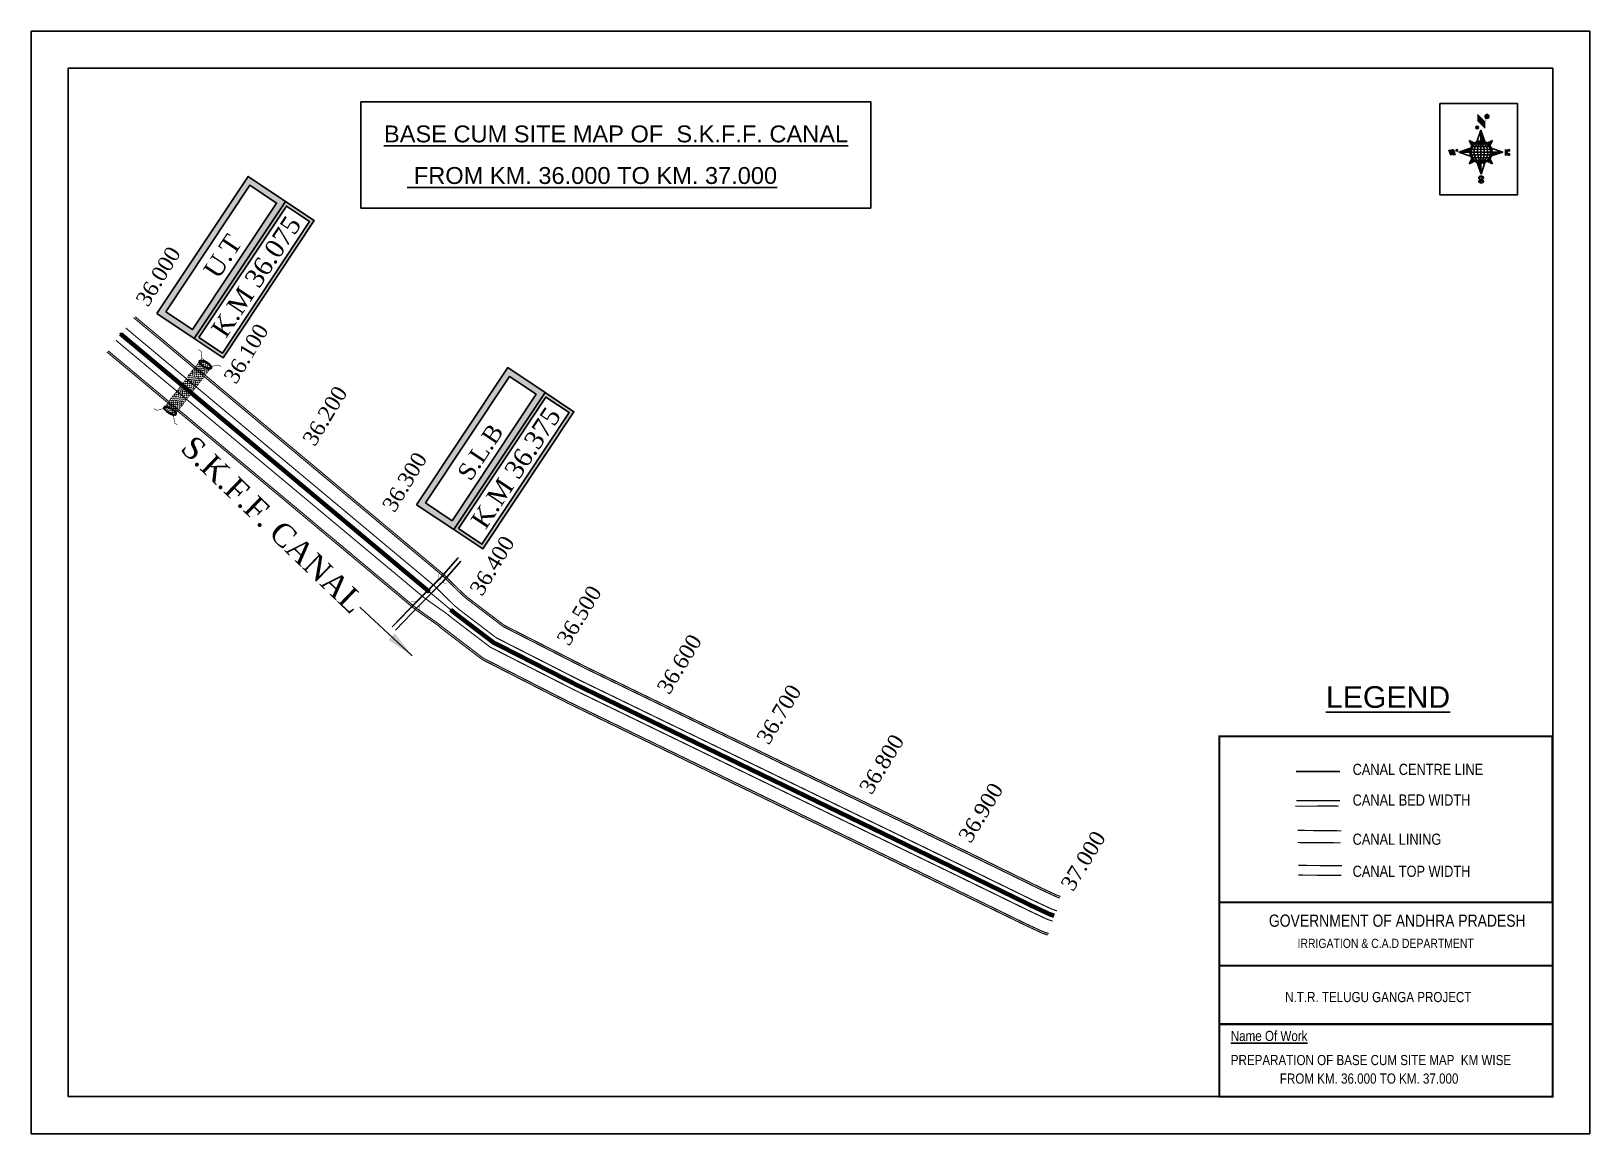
# Model space of a CAD drawing. Header units: inches. Extents: x 21 to 1419, y 10 to 999.
import ezdxf
from ezdxf.enums import TextEntityAlignment as Align

# ---------------------------------------------------------------- set-up
doc = ezdxf.new("R2010")
doc.units = ezdxf.units.IN
doc.header["$MEASUREMENT"] = 0
doc.linetypes.add('ACAD_ISO02W100', pattern=[15, 12, -3])
doc.linetypes.add('ACAD_ISO03W100', pattern=[30, 12, -18])
for name, color, linetype in [('AQUADUCT', 1, 'Continuous'), ('bed with', 5, 'Continuous'), ('BLOCK', 7, 'Continuous'), ('bord', 1, 'Continuous'), ('C LINE COO', 6, 'Continuous'), ('cahnige', 7, 'Continuous'), ('FRAME 025', 7, 'Continuous'), ('laying', 4, 'Continuous'), ('lining', 4, 'Continuous'), ('ROAD', 6, 'Continuous'), ('SLB', 11, 'Continuous'), ('STREAM', 4, 'Continuous'), ('TABLE', 7, 'Continuous'), ('TEXT', 7, 'Continuous'), ('TITLEBLOCK', 7, 'Continuous'), ('top of bund', 1, 'Continuous'), ('UT', 173, 'ACAD_ISO02W100'), ('V', 6, 'Continuous'), ('ZSTU', 7, 'Continuous')]:
    doc.layers.add(name, color=color, linetype=linetype)
doc.styles.add('5mm', font='times.ttf', dxfattribs={"height": 3})
doc.styles.add('A', font='arial.ttf')
doc.styles.add('ARIALN', font='ARIALN.TTF')
doc.styles.get("Standard").update_dxf_attribs({"font": 'arial.ttf'})
doc.dimstyles.get("Standard").update_dxf_attribs({"dimtxt": 0.18, "dimasz": 0.18, "dimexe": 0.18, "dimexo": 0.0625, "dimgap": 0.09, "dimtad": 0, "dimtih": 1, "dimtoh": 1, "dimdec": 4, "dimzin": 0, "dimdsep": 46, "dimtxsty": 'Standard', "dimcen": 0.09, "dimadec": 0, "dimazin": 0, "dimtfac": 1, "dimtdec": 4, "dimtofl": 0, "dimtmove": 0, "dimatfit": 3, "dimfxl": 1, "dimtolj": 1, "dimtzin": 0, "dimarcsym": 0})
pattern_1 = [(267.297113149, (-8720374.938, 50637915.138), (10.5367255337, -0.497431438), [])]
pattern_2 = [(357.297113149, (-8720374.938, 50637915.138), (0.497431438, 10.5367255337), [])]

# ---------------------------------------------------------------- blocks, each defined once
blk = doc.blocks.new('GGF')
at = {"layer": 'STREAM'}
h = blk.add_hatch(dxfattribs=at)
h.set_pattern_fill('DASH', color=256, scale=10, angle=-6.0827, style=0)
h.set_pattern_definition([(353.91726508, (-115347.3726, 1016.3876), (1.3754179499, 1.1105068496), [1.25, -1.25])])
h.paths.add_polyline_path([(406186.8, 1485623.9), (406186.3, 1485618.2), (406185.8, 1485612.4), (406242.6, 1485608.9), (406242.9, 1485614.6), (406243.1, 1485620.4)])
at = {"layer": 'laying', "linetype": 'ByBlock', "extrusion": (0, 0, -1)}
for centre in [(406188.8, 1485618.1), (406240.8, 1485615)]:
    blk.add_ellipse(centre, major_axis=(0.4, -6.37), ratio=0.388717, dxfattribs=at)
at = {"layer": 'laying', "linetype": 'ByBlock'}
for points in [[(406189.2, 1485612.2), (406189.1, 1485612.2), (406189.1, 1485612.2), (406188.9, 1485612.3), (406188.8, 1485612.4), (406188.5, 1485612.6), (406188.4, 1485612.8), (406188, 1485613.3), (406187.7, 1485613.9), (406187.3, 1485615.2), (406187.1, 1485615.9), (406186.9, 1485617.5), (406186.8, 1485618.3), (406186.8, 1485619.9), (406186.9, 1485620.7), (406187.2, 1485622.1), (406187.4, 1485622.7), (406187.7, 1485623.4), (406187.9, 1485623.6), (406188.1, 1485623.8), (406188.2, 1485623.9), (406188.4, 1485624), (406188.5, 1485624), (406188.6, 1485623.9), (406188.7, 1485623.9), (406189, 1485623.8), (406189.1, 1485623.6), (406189.4, 1485623.3), (406189.5, 1485623.1), (406190, 1485622.3), (406190.2, 1485621.6), (406190.6, 1485620), (406190.8, 1485619), (406190.9, 1485617.2), (406190.8, 1485616.3), (406190.6, 1485614.6), (406190.4, 1485613.9), (406190.1, 1485613), (406189.9, 1485612.8), (406189.6, 1485612.4), (406189.5, 1485612.4), (406189.3, 1485612.3), (406189.3, 1485612.2), (406189.2, 1485612.2)], [(406241.2, 1485609.1), (406241.1, 1485609.1), (406241, 1485609.1), (406240.8, 1485609.2), (406240.7, 1485609.3), (406240.5, 1485609.5), (406240.4, 1485609.6), (406240, 1485610.2), (406239.7, 1485610.7), (406239.3, 1485612), (406239.1, 1485612.8), (406238.9, 1485614.4), (406238.8, 1485615.2), (406238.8, 1485616.8), (406238.9, 1485617.6), (406239.1, 1485618.9), (406239.3, 1485619.5), (406239.7, 1485620.2), (406239.8, 1485620.4), (406240.1, 1485620.7), (406240.2, 1485620.8), (406240.4, 1485620.8), (406240.4, 1485620.8), (406240.6, 1485620.8), (406240.7, 1485620.8), (406241, 1485620.6), (406241.1, 1485620.5), (406241.4, 1485620.2), (406241.5, 1485620), (406241.9, 1485619.2), (406242.2, 1485618.5), (406242.6, 1485616.8), (406242.7, 1485615.9), (406242.8, 1485614.1), (406242.8, 1485613.1), (406242.6, 1485611.5), (406242.4, 1485610.7), (406242, 1485609.9), (406241.9, 1485609.6), (406241.6, 1485609.3), (406241.5, 1485609.2), (406241.3, 1485609.1), (406241.2, 1485609.1), (406241.2, 1485609.1)]]:
    blk.add_open_spline(points, degree=3, knots=[0, 0, 0, 0, 0.189072, 0.189072, 0.378144, 0.378144, 0.567217, 0.567217, 0.964238, 0.964238, 1.36126, 1.36126, 1.758281, 1.758281, 2.155303, 2.155303, 2.552324, 2.552324, 2.807761, 2.807761, 3.01244, 3.01244, 3.217119, 3.217119, 3.421798, 3.421798, 3.626477, 3.626477, 3.831155, 3.831155, 4.280923, 4.280923, 4.73069, 4.73069, 5.180458, 5.180458, 5.630225, 5.630225, 5.896844, 5.896844, 6.112115, 6.112115, 6.283185, 6.283185, 6.283185, 6.283185], dxfattribs=at)
at = {"layer": 'UT', "ltscale": 0.2, "const_width": 0.5}
for points in [[(406181, 1485605.6), (406181.2, 1485608.6), (406185.8, 1485612.4), (406186.3, 1485618.2), (406186.8, 1485623.9), (406182.5, 1485628), (406182.5, 1485631)], [(406186.8, 1485623.9), (406243.1, 1485620.4)], [(406247.7, 1485627.4), (406247.6, 1485624.4), (406243.1, 1485620.4), (406242.9, 1485614.6), (406242.6, 1485608.9), (406247.1, 1485604.9), (406247.3, 1485602)], [(406185.8, 1485612.4), (406242.6, 1485608.9)]]:
    blk.add_lwpolyline(points, dxfattribs=at)
blk = doc.blocks.new('FGDFGDFG6YURT')
at = {"layer": 'ROAD', "color": 1, "linetype": 'Continuous', "lineweight": 25}
for points in [[(386103.5, 1482907.4, 0), (386134.5, 1482913, 0), (386162.3, 1482917.4, 0), (386187, 1482923.1, 0)], [(386104.2, 1482903.5, 0), (386135.2, 1482909.2, 0), (386163.1, 1482913.6, 0), (386187.9, 1482919.3, 0)], [(386104.3, 1482907.7, 0), (386135.3, 1482913.3, 0), (386163.2, 1482917.7, 0), (386188, 1482923.4, 0)]]:
    blk.add_polyline3d(points, dxfattribs=at)
at = {"layer": 'SLB'}
for points, const_width in [([(386134.6, 1482913.4), (386134.2, 1482913.4), (386130.6, 1482916.6)], 0.3), ([(386134.6, 1482913.4), (386148.2, 1482915.4), (386161.8, 1482917.9)], 0.5), ([(386161.9, 1482914.1), (386148.3, 1482911.6), (386134.8, 1482908.7)], 0.5), ([(386162, 1482918.2), (386148.4, 1482915.7), (386134.9, 1482912.9)], 0.5), ([(386161.8, 1482917.9), (386162.2, 1482917.9), (386164.8, 1482922)], 0.3), ([(386161.9, 1482914.1), (386162.2, 1482914), (386165.9, 1482910.9)], 0.3), ([(386134.8, 1482908.7), (386134.5, 1482908.7), (386131.9, 1482904.6)], 0.3)]:
    blk.add_lwpolyline(points, dxfattribs=dict(at, const_width=const_width))
blk = doc.blocks.new('*X5')
at = {"color": 0, "linetype": 'Continuous'}
for p, q in [((6321.6, 240.5), (6322.3, 241.2)), ((6321.6, 240.3), (6322.3, 241)), ((6321.6, 240.1), (6322.3, 240.8)), ((6321.6, 239.9), (6322.4, 240.7)), ((6321.6, 239.8), (6322.4, 240.6)), ((6321.6, 239.6), (6322.5, 240.5)), ((6321.6, 239.4), (6322.5, 240.3)), ((6321.6, 239.2), (6322.6, 240.2)), ((6321.7, 239.1), (6322.6, 240.1)), ((6321.8, 240.8), (6322.4, 241.4)), ((6321.8, 239), (6322.7, 240)), ((6321.8, 239), (6322.8, 239.9)), ((6321.9, 238.9), (6322.9, 239.8)), ((6322, 238.8), (6323, 239.7)), ((6322.1, 241.3), (6322.4, 241.6)), ((6322.1, 238.7), (6323.1, 239.6)), ((6322.2, 238.6), (6323.1, 239.6)), ((6322.3, 238.5), (6323.2, 239.5)), ((6322.4, 238.5), (6323.3, 239.4)), ((6322.5, 238.4), (6323.4, 239.3)), ((6322.7, 238.4), (6323.6, 239.3)), ((6322.8, 238.3), (6323.7, 239.2)), ((6322.9, 238.3), (6323.8, 239.1)), ((6323.1, 238.2), (6323.9, 239.1)), ((6323.2, 238.2), (6324, 239)), ((6323.3, 238.2), (6324.2, 239)), ((6323.5, 238.1), (6324.3, 238.9)), ((6323.7, 238.1), (6324.4, 238.9)), ((6323.8, 238.1), (6324.6, 238.8)), ((6324.1, 238.2), (6324.7, 238.8)), ((6324.3, 238.3), (6324.9, 238.8)), ((6324.6, 238.3), (6325.1, 238.8)), ((6324.8, 238.4), (6325.2, 238.8)), ((6325.1, 238.5), (6325.4, 238.8)), ((6325.4, 238.6), (6325.6, 238.8))]:
    blk.add_line(p, q, dxfattribs=at)
blk = doc.blocks.new('*X4')
at = {"color": 0, "linetype": 'Continuous'}
for p, q in [((6324.4, 240.3), (6324.5, 240.4)), ((6324.6, 240.3), (6324.8, 240.5)), ((6324.7, 240.2), (6325, 240.5)), ((6324.8, 240.2), (6325.2, 240.6)), ((6325, 240.1), (6325.5, 240.6)), ((6325.1, 240.1), (6325.6, 240.6)), ((6325.2, 240), (6325.8, 240.6)), ((6325.3, 240), (6326, 240.6)), ((6325.4, 239.9), (6326.1, 240.6)), ((6325.5, 239.8), (6326.2, 240.5)), ((6325.6, 239.8), (6326.3, 240.5)), ((6325.7, 239.7), (6326.5, 240.4)), ((6325.9, 239.6), (6326.6, 240.3)), ((6326, 239.5), (6326.7, 240.3)), ((6326, 239.4), (6326.8, 240.2)), ((6326.1, 239.3), (6327, 240.2)), ((6326.2, 239.3), (6327.1, 240.1)), ((6326.3, 239.2), (6327.1, 240)), ((6326.4, 239.1), (6327.2, 239.9)), ((6326.5, 239), (6327.3, 239.8)), ((6326.5, 238.9), (6327.4, 239.7)), ((6326.6, 238.8), (6327.5, 239.6)), ((6326.7, 238.7), (6327.5, 239.5)), ((6326.8, 238.6), (6327.6, 239.4)), ((6326.8, 238.5), (6327.7, 239.3)), ((6326.8, 236.5), (6327.4, 237)), ((6326.9, 238.3), (6327.8, 239.2)), ((6326.9, 238.2), (6327.9, 239.1)), ((6326.9, 236.8), (6327.6, 237.4)), ((6327, 238.1), (6327.8, 239)), ((6327, 237.9), (6327.8, 238.8)), ((6327, 237.8), (6327.8, 238.6)), ((6327, 237.6), (6327.8, 238.4)), ((6327, 237.4), (6327.8, 238.2)), ((6327, 237.3), (6327.8, 238)), ((6327, 237.1), (6327.8, 237.9))]:
    blk.add_line(p, q, dxfattribs=at)
blk = doc.blocks.new('H')
at = {"layer": 'bord', "extrusion": (0.000427885, 0.004792, 0.999988)}
h = blk.add_hatch(dxfattribs=at)
h.set_pattern_fill('LINE', color=8, scale=84.387686, angle=-2.7029, style=0)
h.set_pattern_definition(pattern_2)
h.paths.add_polyline_path([(-492, 786, -0.090992), (-448, 775), (-486, 912)])
h = blk.add_hatch(dxfattribs=at)
h.set_pattern_fill('LINE', color=8, scale=84.387686, angle=-92.7029, style=0)
h.set_pattern_definition(pattern_1)
h.paths.add_polyline_path([(-625, 665, -0.090992), (-615, 710), (-751, 671)])
h = blk.add_hatch(dxfattribs=at)
h.set_pattern_fill('LINE', color=8, scale=84.387686, angle=-92.7029, style=0)
h.set_pattern_definition(pattern_1)
h.paths.add_polyline_path([(-246, 647), (-372, 653, -0.090992), (-382, 609)])
h = blk.add_hatch(dxfattribs=at)
h.set_pattern_fill('LINE', color=8, scale=84.387686, angle=-2.7029, style=0)
h.set_pattern_definition(pattern_2)
h.paths.add_polyline_path([(-504, 533, -0.090992), (-549, 543), (-510, 406)])
for p, q in [((-516, 1087, -1217), (-432, 994, -1217)), ((-538, 774, -1216), (-487, 906, -1216)), ((-519, 1020, -1217), (-435, 927, -1216)), ((-487, 906, -1216), (-493, 780, -1216)), ((-487, 906, -1216), (-448, 769, -1216)), ((-627, 794, -1216), (-567, 760, -1216)), ((-627, 794, -1216), (-584, 747, -1215)), ((-599, 731, -1215), (-627, 794, -1216)), ((-421, 753, -1216), (-359, 781, -1216)), ((-359, 781, -1216), (-405, 739, -1216)), ((-359, 781, -1216), (-392, 721, -1215)), ((-865, 701, -1215), (-847, 638, -1215)), ((-847, 700, -1215), (-829, 637, -1215)), ((-829, 699, -1215), (-811, 636, -1215)), ((-829, 699, -1215), (-811, 698, -1215)), ((-811, 698, -1215), (-794, 635, -1215)), ((-752, 665, -1215), (-615, 704, -1215)), ((-752, 665, -1215), (-625, 659, -1215)), ((-619, 614, -1215), (-752, 665, -1215)), ((-639, 526, -1214), (-606, 585, -1215)), ((-639, 526, -1214), (-593, 568, -1215)), ((-577, 553, -1215), (-639, 526, -1214)), ((-371, 513, -1214), (-431, 546, -1215)), ((-371, 513, -1214), (-414, 560, -1215)), ((-399, 576, -1215), (-371, 513, -1214)), ((-246, 641, -1215), (-383, 603, -1215)), ((-379, 693, -1215), (-246, 641, -1215)), ((-373, 647, -1215), (-246, 641, -1215)), ((-213, 669, -1215), (-217, 601, -1215)), ((-197, 600, -1215), (-194, 668, -1215)), ((-511, 400, -1214), (-549, 537, -1214)), ((-460, 533, -1215), (-511, 400, -1214)), ((-505, 527, -1214), (-511, 400, -1214))]:
    blk.add_line(p, q, dxfattribs=at)
at = {"layer": 'bord', "color": 8, "linetype": 'ByBlock', "extrusion": (0.000427885, 0.004792, 0.999988)}
for p, q in [((-386, 711, -1215), (-605, 722, -1215)), ((-411, 744, -1216), (-578, 752, -1216)), ((-493, 780, -1216), (-505, 527, -1214)), ((-373, 647, -1215), (-625, 659, -1215)), ((-378, 616, -1215), (-623, 628, -1215)), ((-375, 679, -1215), (-620, 691, -1215)), ((-392, 585, -1215), (-611, 595, -1215)), ((-420, 555, -1215), (-587, 562, -1215))]:
    blk.add_line(p, q, dxfattribs=at)
at = {"layer": 'bord', "extrusion": (0.000427885, 0.004792, 0.999988), "elevation": -1212}
for points, const_width in [([(-522, 960), (-516, 1093)], 1.61), ([(-434, 933), (-428, 1066)], 1.61), ([(-870, 707), (-846, 706)], 0.642), ([(-829, 643), (-855, 644)], 0.642), ([(-829, 643), (-821, 678)], 0.642), ([(-811, 642), (-784, 641)], 0.642), ([(-793, 641), (-782, 694)], 0.642), ([(-177, 605), (-226, 607)], 0.706), ([(-223, 676), (-174, 673)], 0.706), ([(-195, 645), (-185, 644)], 0.706)]:
    blk.add_lwpolyline(points, dxfattribs=dict(at, const_width=const_width))
for points, const_width in [([(-414, 1073, 1), (-398, 1058, 1)], 22.3), ([(-530, 950, 1), (-520, 939, 1)], 14.8), ([(-776, 697, 1), (-769, 690, 1)], 8.9), ([(-180, 618, 1), (-173, 611, 1)], 9.79), ([(-178, 667, 1), (-171, 660, 1)], 9.79), ([(-490, 362, 1), (-498, 369, 1)], 11.1), ([(-525, 322, 1), (-533, 329, 1)], 11.1)]:
    blk.add_lwpolyline(points, format="xyb", close=True, dxfattribs=dict(at, const_width=const_width))
for points in [[(-537, 317), (-531, 310), (-520, 307), (-505, 307), (-494, 310), (-486, 318), (-487, 326), (-491, 333), (-494, 336), (-503, 341), (-522, 347), (-530, 352), (-534, 355), (-537, 363), (-537, 373), (-530, 381), (-520, 384), (-504, 384), (-493, 380), (-487, 373)], [(-522, 348), (-526, 354), (-528, 361), (-528, 371), (-526, 375), (-521, 381), (-515, 384)], [(-505, 307), (-499, 312), (-497, 319), (-497, 327), (-501, 335), (-509, 343)]]:
    blk.add_lwpolyline(points, dxfattribs=at)
at = {"layer": 'bord', "extrusion": (0.000427885, 0.004792, 0.999988)}
for centre, radius in [((-406, 1065, -1212), 22.3), ((-525, 944, -1212), 14.8), ((-498, 659, -1212), 127), ((-773, 694, -1212), 8.9), ((-177, 615, -1212), 9.79), ((-174, 663, -1212), 9.79), ((-494, 365, -1212), 11.1), ((-529, 325, -1212), 11.1)]:
    blk.add_circle(centre, radius, dxfattribs=at)
at = {"layer": 'bord', "color": 8, "linetype": 'ByBlock', "extrusion": (0.000427885, 0.004792, 0.999988)}
for centre, radius, start, end in [((-482, 658, -1212), 128, 94.9254, 259.6691), ((-437, 656, -1212), 141, 113.2864, 241.308), ((-316, 651, -1212), 222, 142.5892, 212.0053), ((-560, 662, -1212), 141, 293.2864, 61.308), ((-681, 668, -1212), 222, 322.5892, 32.0053), ((-515, 660, -1212), 128, 274.9254, 79.6691)]:
    blk.add_arc(centre, radius, start, end, dxfattribs=at)
at = {"layer": 'bord', "extrusion": (0.000427885, 0.004792, 0.999988)}
for points in [[(-516, 1093, -1212), (-431, 1000, -1212), (-519, 1026, -1212), (-434, 933, -1212)], [(-864, 707, -1212), (-846, 706, -1212), (-846, 644, -1212), (-829, 643, -1212)], [(-829, 705, -1212), (-811, 704, -1212), (-811, 642, -1212), (-793, 641, -1212)], [(-193, 674, -1212), (-197, 606, -1212), (-213, 675, -1212), (-216, 607, -1212)]]:
    blk.add_solid(points, dxfattribs=at)
at = {"layer": 'bord', "extrusion": (0.000427885, 0.004792, 0.999988), "xscale": 7.977342409717546, "yscale": 7.977342408231451, "zscale": 7.977342408476333, "rotation": 138.0840426661453}
for name, p in [('*X4', (38301, -31929, -1212)), ('*X5', (38314, -31951, -1212))]:
    blk.add_blockref(name, p, dxfattribs=at)
blk = doc.blocks.new('KKKK')
at = {"layer": 'cahnige', "color": 1, "style": '5mm'}
blk.add_text('S.K.F.F. CANAL', height=20, rotation=19.1758, dxfattribs=at).set_placement((317677.4, 1602113.8))
at = {"layer": 'ZSTU', "color": 1}
blk.add_leader([(317936.6, 1602216.4), (317876.5, 1602194.2)], dimstyle='Standard', override={"dimasz": 25, "dimgap": 0.09, "dimtad": 0}, dxfattribs=at)

msp = doc.modelspace()

# ---------------------------------------------------------------- hatches: boundary and pattern name
at = {"layer": 'C LINE COO'}
h = msp.add_hatch(color=135, dxfattribs=at)
h.set_gradient(color1=(141, 177, 78), color2=(107, 135, 59), one_color=1, tint=0.38)
h.paths.add_polyline_path([(141.6, 747), (216.9, 860.4), (240.9, 844.4), (165.5, 731)], flags=16)
h.paths.add_polyline_path([(133.6, 745.4), (215.4, 868.3), (248.9, 846), (167.1, 723.1)])
h = msp.add_hatch(color=200, dxfattribs=at)
h.paths.add_polyline_path([(171.3, 723.9), (249.7, 841.8), (270.6, 827.9), (192.3, 710)], flags=16)
h.paths.add_polyline_path([(167.1, 723.1), (248.9, 846), (274.8, 828.7), (193.1, 705.8)])
h = msp.add_hatch(color=135, dxfattribs=at)
h.set_gradient(color1=(141, 177, 78), color2=(107, 135, 59), one_color=1, tint=0.38)
h.paths.add_polyline_path([(374.5, 575.5), (449.9, 688.9), (473.8, 673), (398.4, 559.6)], flags=16)
h.paths.add_polyline_path([(366.5, 573.9), (448.3, 696.9), (481.8, 674.6), (400, 551.7)])
h = msp.add_hatch(color=200, dxfattribs=at)
h.paths.add_polyline_path([(404.2, 552.5), (482.6, 670.4), (503.5, 656.5), (425.2, 538.6)], flags=16)
h.paths.add_polyline_path([(400, 551.7), (481.8, 674.6), (507.7, 657.3), (426, 534.4)])

# ---------------------------------------------------------------- linework, layer by layer
at = {"linetype": 'ByBlock'}
for points in [[(20.8, 998.6), (1419.1, 998.6), (1419.1, 9.8), (20.8, 9.8)], [(1385.8, 43.1), (54.1, 43.1), (54.1, 965.3), (1385.8, 965.3)]]:
    msp.add_lwpolyline(points, close=True, dxfattribs=at)
at = {"linetype": 'ByBlock', "elevation": -0.1}
msp.add_lwpolyline([(1284.6, 933.9), (1354.1, 933.9), (1354.1, 851.8), (1284.6, 851.8)], close=True, dxfattribs=at)
at = {"layer": 'bed with'}
for points, const_width in [([(382.6, 501.1), (105.5, 732.5)], 1), ([(373.6, 490.3), (96.8, 721.4)], 1), ([(937.1, 200.5), (932.4, 202.1), (916.1, 209.8), (849.8, 242.1), (508.1, 407.8), (432.6, 446.2), (398, 472.6), (393.9, 476)], 1), ([(941, 209.7), (936.2, 211.4), (920.4, 218.8), (854.2, 251.1), (512.6, 416.7), (437.9, 454.7), (404.2, 480.4), (400.3, 483.7)], 1), ([(1195, 308.5), (1191.5, 308.6), (1155.8, 308.6)], 1.11), ([(1193.7, 303.6), (1191.5, 303.7), (1155.1, 303.6), (1154.8, 303.7)], 1.11)]:
    msp.add_lwpolyline(points, dxfattribs=dict(at, const_width=const_width))
at = {"layer": 'BLOCK', "color": 4}
for p in [(100.9, 727.2), (177.6, 663.1), (247.9, 604.4), (321.7, 542.8), (397.1, 479.8), (482.7, 426.3), (573.6, 381.6), (664.8, 337.4), (756, 293.1), (847.2, 248.9)]:
    msp.add_point(p, dxfattribs=at)
at = {"layer": 'C LINE COO', "color": 105}
for points in [[(133.6, 745.4), (215.4, 868.3), (248.9, 846), (167.1, 723.1)], [(141.6, 747), (216.9, 860.4), (240.9, 844.4), (165.5, 731)], [(366.5, 573.9), (448.3, 696.9), (481.8, 674.6), (400, 551.7)], [(374.5, 575.5), (449.9, 688.9), (473.8, 673), (398.4, 559.6)]]:
    msp.add_lwpolyline(points, close=True, dxfattribs=at)
at = {"layer": 'C LINE COO', "const_width": 4}
for points in [[(378.1, 495.7), (100.9, 727.2)], [(938.6, 205.3), (934.3, 206.8), (918.3, 214.3), (852, 246.6), (510.4, 412.2), (435.3, 450.5), (401.1, 476.5), (397.1, 479.8)]]:
    msp.add_lwpolyline(points, dxfattribs=at)
at = {"layer": 'C LINE COO', "linetype": 'ACAD_ISO03W100', "ltscale": 0.05, "const_width": 1}
for points in [[(407.8, 492.7), (390.1, 510.1)], [(408.8, 493.8), (391.1, 511.2)], [(393.9, 476), (373.6, 490.3)], [(397.1, 479.8), (378.1, 495.7)], [(400.3, 483.7), (382.6, 501.1)], [(385.5, 465.9), (365.1, 480.2)], [(386.4, 467), (366.1, 481.3)]]:
    msp.add_lwpolyline(points, dxfattribs=at)
at = {"layer": 'C LINE COO'}
for p in [(160.4, 677.5), (378.1, 495.7)]:
    msp.add_point(p, dxfattribs=at)
at = {"layer": 'FRAME 025', "lineweight": -3, "const_width": 1.82}
for points in [[(1086.8, 366.3), (1385.4, 366.3), (1385.4, 217.4), (1086.8, 217.4)], [(1086.8, 217.4), (1385.8, 217.4), (1385.8, 43.1), (1086.8, 43.1)]]:
    msp.add_lwpolyline(points, close=True, dxfattribs=at)
for points in [[(1086.8, 160.5), (1385.8, 160.5)], [(1086.8, 108.1), (1385.8, 108.1)], [(1086.8, 43.1), (1385.8, 43.1)]]:
    msp.add_lwpolyline(points, dxfattribs=at)
at = {"layer": 'lining'}
for points, const_width in [([(390.1, 510.1), (112.7, 741.7)], 1), ([(366.1, 481.3), (89.9, 711.9)], 1), ([(943.6, 221.2), (940.6, 222.3), (925.5, 229.3), (859.3, 261.6), (517.8, 427.2), (444.2, 464.7), (411.5, 489.6), (407.8, 492.7)], 1), ([(933.7, 189.3), (928, 191.3), (911.1, 199.2), (844.7, 231.6), (502.9, 397.3), (426.4, 436.3), (390.7, 463.5), (386.4, 467)], 1), ([(1156.9, 281.9), (1184.3, 281.6), (1196.2, 281.5)], 1.11), ([(1156.9, 271), (1186.7, 270.8), (1195.6, 270.7)], 1.11)]:
    msp.add_lwpolyline(points, dxfattribs=dict(at, const_width=const_width))
at = {"layer": 'top of bund', "color": 1, "const_width": 1}
for points in [[(391.1, 511.2), (114, 742.6)], [(365.1, 480.2), (88.8, 710.9)], [(944.3, 222.6), (941.1, 223.7), (926.1, 230.7), (860, 263), (518.5, 428.5), (445, 465.9), (412.4, 490.7), (408.8, 493.8)], [(932.8, 188), (927.4, 189.9), (910.4, 197.9), (844, 230.2), (502.3, 395.9), (425.6, 435), (389.7, 462.3), (385.5, 465.9)]]:
    msp.add_lwpolyline(points, dxfattribs=at)
at = {"layer": 'top of bund', "const_width": 1.11}
for points in [[(1157.5, 250.5), (1184.8, 250.3), (1196.8, 250.2)], [(1196.3, 241.5), (1187.6, 241.6), (1157.7, 241.8)]]:
    msp.add_lwpolyline(points, dxfattribs=at)
at = {"layer": 'V', "color": 6, "const_width": 0.254}
msp.add_lwpolyline([(1194.8, 334.7), (1191.9, 334.8), (1155.7, 334.8)], dxfattribs=at)
at = {"layer": 'V', "color": 6}
msp.add_lwpolyline([(1155.7, 334.8), (1194.8, 334.7)], dxfattribs=at)
at = {"layer": 'ZSTU'}
msp.add_lwpolyline([(316.6, 935.3), (774, 935.3), (774, 840), (316.6, 840)], close=True, dxfattribs=at)
at = {"layer": 'ZSTU', "color": 200}
for points in [[(167.1, 723.1), (248.9, 846), (274.8, 828.7), (193.1, 705.8)], [(171.3, 723.9), (249.7, 841.8), (270.6, 827.9), (192.3, 710)], [(400, 551.7), (481.8, 674.6), (507.7, 657.3), (426, 534.4)], [(404.2, 552.5), (482.6, 670.4), (503.5, 656.5), (425.2, 538.6)]]:
    msp.add_lwpolyline(points, close=True, dxfattribs=at)

# ---------------------------------------------------------------- block references
at = {"layer": 'AQUADUCT', "color": 1, "xscale": 0.07807340295334138, "yscale": 0.07807340286672115, "zscale": 0.07807340292724047, "rotation": 3.078330652974644}
msp.add_blockref('H', (1363, 841.3, 94.8), dxfattribs=at)
at = {"layer": 'laying', "color": 6, "linetype": 'ByBlock', "rotation": 236.0510286581167}
msp.add_blockref('GGF', (-1005357.7, 1167297.4), dxfattribs=at)
at = {"layer": 'laying', "color": 1, "linetype": 'ByBlock', "rotation": 35.71992274190276}
msp.add_blockref('FGDFGDFG6YURT', (552631.1, -1428895.7), dxfattribs=at)
at = {"layer": 'ZSTU', "rotation": 296.9297057114968}
msp.add_blockref('KKKK', (-1572106.6, -441740), dxfattribs=at)

# ---------------------------------------------------------------- texts
at = {"layer": 'cahnige', "style": '5mm'}
for s, p in [('36.000', (125.6, 750.5)), ('36.100', (204.5, 681.3)), ('36.200', (275.2, 625.4)), ('36.300', (346.7, 566.1)), ('36.400', (425.2, 491.1)), ('36.500', (503.3, 446.5)), ('36.600', (593.2, 402.8)), ('36.700', (682.5, 357.8)), ('36.800', (774.7, 313.1)), ('36.900', (863.6, 269.6)), ('37.000', (955.5, 226.4))]:
    msp.add_text(s, height=13.88, rotation=58.7455, dxfattribs=at).set_placement(p)
at = {"layer": 'TABLE', "extrusion": (0.000201441, 0.004807, 0.999988), "style": 'A'}
msp.add_text('%%ULEGEND', height=19.4, rotation=359.9999, dxfattribs=at).set_placement((1238.1, 401.5, 2.2), align=Align.MIDDLE)
at = {"layer": 'TEXT', "color": 6}
for s, p in [('%%UBASE CUM SITE MAP OF  S.K.F.F. CANAL', (337.3, 898.9)), ('%%U FROM KM. 36.000 TO KM. 37.000', (358.2, 861.6))]:
    msp.add_text(s, height=15.155, dxfattribs=at).set_placement(p)
at = {"layer": 'TITLEBLOCK', "extrusion": (0.000201441, 0.004807, 0.999988), "style": 'ARIALN'}
for s, height, p in [('CANAL CENTRE LINE', 10.003, (1206.3, 331.6, 1.8)), ('CANAL BED WIDTH', 10.003, (1206.3, 304.1, 1.7)), ('CANAL LINING', 10.003, (1206.3, 269, 1.5)), ('CANAL TOP WIDTH', 10.003, (1206.3, 240.2, 1.4)), ('GOVERNMENT OF ANDHRA PRADESH ', 10.9, (1131.2, 195.5, -0.3)), ('IRRIGATION & C.A.D DEPARTMENT', 8.175, (1156.9, 176.5, -0.3)), ('N.T.R. TELUGU GANGA PROJECT', 9.084, (1145.8, 127.9, -0.2)), ('%%UName Of Work', 9.084, (1097, 93, -0.4)), ('PREPARATION OF BASE CUM SITE MAP  KM WISE', 9.084, (1097, 71.4, -0.5))]:
    msp.add_text(s, height=height, rotation=359.9999, dxfattribs=at).set_placement(p)
at = {"layer": 'TITLEBLOCK', "style": 'ARIALN'}
msp.add_text(' FROM KM. 36.000 TO KM. 37.000', height=9.084, rotation=359.9999, dxfattribs=at).set_placement((1138.1, 54.8))
at = {"layer": 'ZSTU', "style": '5mm'}
for s, height, p in [('K.M 36.075', 16.84, (195.4, 722.4)), ('U.T', 16.84, (188.5, 775.3)), ('K.M 36.375', 16.84, (428.4, 550.9)), ('S.L.B', 15.47, (415, 594.2))]:
    msp.add_text(s, height=height, rotation=56.3835, dxfattribs=at).set_placement(p)

doc.saveas('drawing.dxf')
